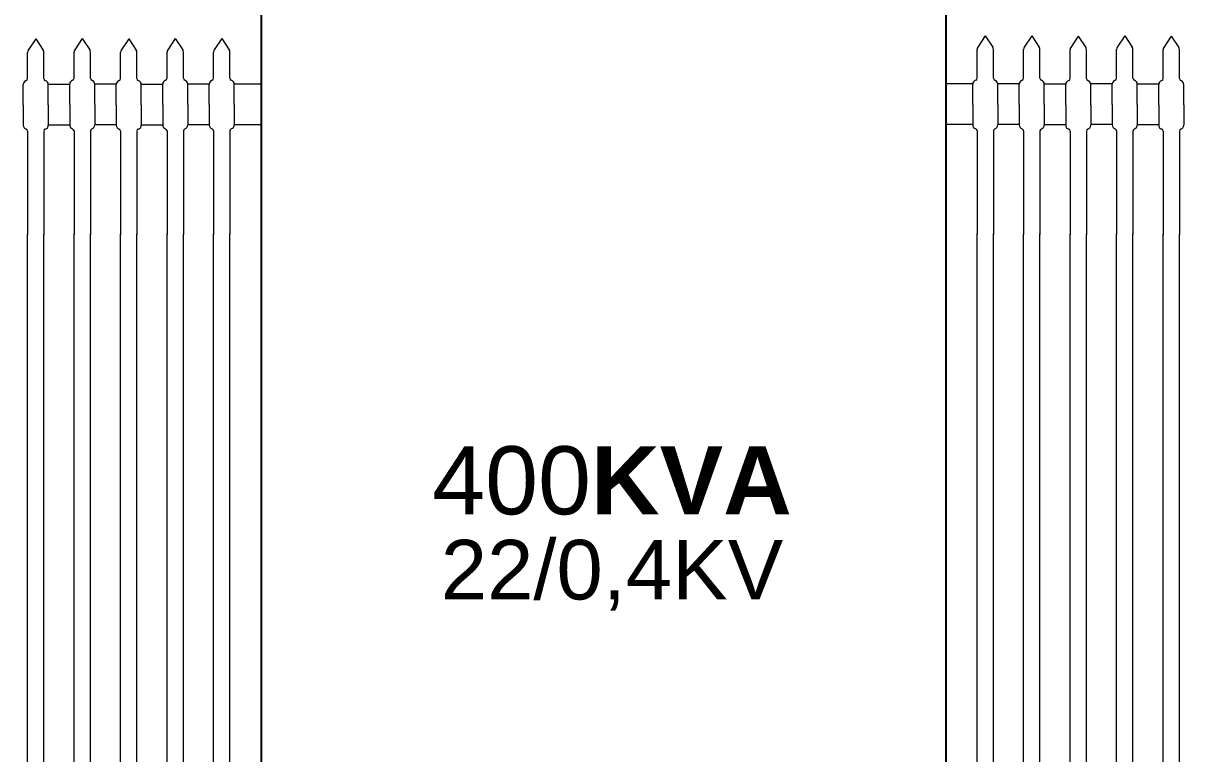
# Model space of a CAD drawing. Header units: millimetres. Extents: x -23083795 to 376618, y 113268 to 3804440.
# Drawn here: x 219164 to 219982, y 122810 to 123326 of the extents above; entities that cross this region are included whole.
import ezdxf

# ---------------------------------------------------------------- set-up
doc = ezdxf.new("R2010")
doc.units = ezdxf.units.MM
doc.header["$LTSCALE"] = 6
doc.layers.add('FRAME035', color=2, linetype='Continuous', lineweight=13)
doc.styles.get("Standard").update_dxf_attribs({"font": 'VHELVCN_1.TTF', "height": 60})

msp = doc.modelspace()

# ---------------------------------------------------------------- linework, layer by layer
at = {"color": 7}
for p, q in [((219331.41526, 123362.72836, -1.36858), (219331.41526, 122516.00918, -1.36858)), ((219813.81007, 123362.72836, -1.36858), (219813.81007, 122516.00918, -1.36858))]:
    msp.add_line(p, q, dxfattribs=at)
at = {"layer": 'FRAME035', "color": 160, "lineweight": 9}
for p, q in [((219841.72171, 123316.64482, -1.36858), (219836.41908, 123308.69087, -1.36858)), ((219841.72171, 123316.64482, -1.36858), (219847.02434, 123308.69087, -1.36858)), ((219874.49625, 123316.64482, -1.36858), (219869.19362, 123308.69087, -1.36858)), ((219874.49625, 123316.64482, -1.36858), (219879.79888, 123308.69087, -1.36858)), ((219907.27741, 123316.44488, -1.36858), (219901.97478, 123308.49093, -1.36858)), ((219907.27741, 123316.44488, -1.36858), (219912.58004, 123308.49093, -1.36858)), ((219940.05195, 123316.64482, -1.36858), (219934.74932, 123308.69087, -1.36858)), ((219940.05195, 123316.64482, -1.36858), (219945.35458, 123308.69087, -1.36858)), ((219972.83311, 123316.44488, -1.36858), (219967.53048, 123308.49093, -1.36858)), ((219972.83311, 123316.44488, -1.36858), (219978.13574, 123308.49093, -1.36858)), ((219172.39222, 123314.56005, -1.36858), (219167.08959, 123306.60611, -1.36858)), ((219172.39222, 123314.56005, -1.36858), (219177.69485, 123306.60611, -1.36858)), ((219205.17338, 123314.75999, -1.36858), (219199.87075, 123306.80605, -1.36858)), ((219205.17338, 123314.75999, -1.36858), (219210.47601, 123306.80605, -1.36858)), ((219237.94792, 123314.56005, -1.36858), (219232.64529, 123306.60611, -1.36858)), ((219237.94792, 123314.56005, -1.36858), (219243.25055, 123306.60611, -1.36858)), ((219270.72908, 123314.75999, -1.36858), (219265.42645, 123306.80605, -1.36858)), ((219270.72908, 123314.75999, -1.36858), (219276.03171, 123306.80605, -1.36858)), ((219303.50362, 123314.75999, -1.36858), (219298.20099, 123306.80605, -1.36858)), ((219303.50362, 123314.75999, -1.36858), (219308.80625, 123306.80605, -1.36858)), ((219166.60348, 123286.63291, -1.36858), (219166.60348, 123305.0006, -1.36858)), ((219178.18095, 123286.63291, -1.36858), (219178.18095, 123305.0006, -1.36858)), ((219199.38464, 123286.83285, -1.36858), (219199.38464, 123305.20054, -1.36858)), ((219210.96211, 123286.83285, -1.36858), (219210.96211, 123305.20054, -1.36858)), ((219232.15918, 123286.63291, -1.36858), (219232.15918, 123305.0006, -1.36858)), ((219243.73666, 123286.63291, -1.36858), (219243.73666, 123305.0006, -1.36858)), ((219264.94034, 123286.83285, -1.36858), (219264.94034, 123305.20054, -1.36858)), ((219276.51782, 123286.83285, -1.36858), (219276.51782, 123305.20054, -1.36858)), ((219297.71489, 123286.83285, -1.36858), (219297.71489, 123305.20054, -1.36858)), ((219309.29236, 123286.83285, -1.36858), (219309.29236, 123305.20054, -1.36858)), ((219835.93297, 123286.83285, -1.36858), (219835.93297, 123307.08537, -1.36858)), ((219847.51044, 123286.83285, -1.36858), (219847.51044, 123307.08537, -1.36858)), ((219868.70751, 123286.83285, -1.36858), (219868.70751, 123307.08537, -1.36858)), ((219880.28499, 123286.83285, -1.36858), (219880.28499, 123307.08537, -1.36858)), ((219901.48867, 123286.63291, -1.36858), (219901.48867, 123306.88543, -1.36858)), ((219913.06615, 123286.63291, -1.36858), (219913.06615, 123306.88543, -1.36858)), ((219934.26321, 123286.83285, -1.36858), (219934.26321, 123307.08537, -1.36858)), ((219945.84069, 123286.83285, -1.36858), (219945.84069, 123307.08537, -1.36858)), ((219967.04437, 123286.63291, -1.36858), (219967.04437, 123306.88543, -1.36858)), ((219978.62185, 123286.63291, -1.36858), (219978.62185, 123306.88543, -1.36858)), ((219181.19902, 123282.5911, -1.36858), (219196.36068, 123282.60239, -1.36858)), ((219196.36068, 123268.26013, -1.36858), (219196.36068, 123282.60239, -1.36858)), ((219213.98018, 123282.79104, -1.36858), (219229.14184, 123282.80233, -1.36858)), ((219213.98607, 123268.26013, -1.36858), (219213.98607, 123282.60239, -1.36858)), ((219246.75472, 123282.5911, -1.36858), (219261.91639, 123282.60239, -1.36858)), ((219261.91639, 123268.26013, -1.36858), (219261.91639, 123282.60239, -1.36858)), ((219279.53588, 123282.79104, -1.36858), (219294.69755, 123282.80233, -1.36858)), ((219279.54177, 123268.26013, -1.36858), (219279.54177, 123282.60239, -1.36858)), ((219294.69093, 123268.26013, -1.36858), (219294.69093, 123282.60239, -1.36858)), ((219312.30711, 123282.8382, -1.36858), (219331.41526, 123282.85753, -1.36858)), ((219312.31632, 123268.26013, -1.36858), (219312.31632, 123282.60239, -1.36858)), ((219832.91822, 123282.8382, -1.36858), (219813.81007, 123282.85753, -1.36858)), ((219832.90901, 123268.26013, -1.36858), (219832.90901, 123282.60239, -1.36858)), ((219865.68945, 123282.79104, -1.36858), (219850.52778, 123282.80233, -1.36858)), ((219850.5344, 123268.26013, -1.36858), (219850.5344, 123282.60239, -1.36858)), ((219865.68356, 123268.26013, -1.36858), (219865.68356, 123282.60239, -1.36858)), ((219883.30894, 123268.26013, -1.36858), (219883.30894, 123282.60239, -1.36858)), ((219898.47061, 123282.5911, -1.36858), (219883.30894, 123282.60239, -1.36858)), ((219931.24515, 123282.79104, -1.36858), (219916.08349, 123282.80233, -1.36858)), ((219931.23926, 123268.26013, -1.36858), (219931.23926, 123282.60239, -1.36858)), ((219948.86465, 123268.26013, -1.36858), (219948.86465, 123282.60239, -1.36858)), ((219964.02631, 123282.5911, -1.36858), (219948.86465, 123282.60239, -1.36858)), ((219163.57952, 123268.06019, -1.36858), (219163.57952, 123282.40245, -1.36858)), ((219181.20491, 123268.06019, -1.36858), (219181.20491, 123282.40245, -1.36858)), ((219229.13523, 123268.06019, -1.36858), (219229.13523, 123282.40245, -1.36858)), ((219246.76061, 123268.06019, -1.36858), (219246.76061, 123282.40245, -1.36858)), ((219898.46472, 123268.06019, -1.36858), (219898.46472, 123282.40245, -1.36858)), ((219916.0901, 123268.06019, -1.36858), (219916.0901, 123282.40245, -1.36858)), ((219964.02042, 123268.06019, -1.36858), (219964.02042, 123282.40245, -1.36858)), ((219981.64581, 123268.06019, -1.36858), (219981.64581, 123282.40245, -1.36858)), ((219163.57952, 123268.06019, -1.36858), (219163.57952, 123253.71794, -1.36858)), ((219181.20491, 123268.06019, -1.36858), (219181.20491, 123253.71794, -1.36858)), ((219196.36068, 123268.26013, -1.36858), (219196.36068, 123253.91788, -1.36858)), ((219213.98607, 123268.26013, -1.36858), (219213.98607, 123253.91788, -1.36858)), ((219229.13523, 123268.06019, -1.36858), (219229.13523, 123253.71794, -1.36858)), ((219246.76061, 123268.06019, -1.36858), (219246.76061, 123253.71794, -1.36858)), ((219261.91639, 123268.26013, -1.36858), (219261.91639, 123253.91788, -1.36858)), ((219279.54177, 123268.26013, -1.36858), (219279.54177, 123253.91788, -1.36858)), ((219294.69093, 123268.26013, -1.36858), (219294.69093, 123253.91788, -1.36858)), ((219312.31632, 123268.26013, -1.36858), (219312.31632, 123253.91788, -1.36858)), ((219832.90901, 123268.26013, -1.36858), (219832.90901, 123253.91788, -1.36858)), ((219850.5344, 123268.26013, -1.36858), (219850.5344, 123253.91788, -1.36858)), ((219865.68356, 123268.26013, -1.36858), (219865.68356, 123253.91788, -1.36858)), ((219883.30894, 123268.26013, -1.36858), (219883.30894, 123253.91788, -1.36858)), ((219898.46472, 123268.06019, -1.36858), (219898.46472, 123253.71794, -1.36858)), ((219916.0901, 123268.06019, -1.36858), (219916.0901, 123253.71794, -1.36858)), ((219931.23926, 123268.26013, -1.36858), (219931.23926, 123253.91788, -1.36858)), ((219948.86465, 123268.26013, -1.36858), (219948.86465, 123253.91788, -1.36858)), ((219964.02042, 123268.06019, -1.36858), (219964.02042, 123253.71794, -1.36858)), ((219981.64581, 123268.06019, -1.36858), (219981.64581, 123253.71794, -1.36858)), ((219181.20491, 123253.9066, -1.36858), (219196.35407, 123253.91786, -1.36858)), ((219213.98607, 123254.10654, -1.36858), (219229.13523, 123254.1178, -1.36858)), ((219246.76061, 123253.9066, -1.36858), (219261.90977, 123253.91786, -1.36858)), ((219279.54177, 123254.10654, -1.36858), (219294.69093, 123254.1178, -1.36858)), ((219312.31632, 123254.15371, -1.36858), (219331.41526, 123254.17302, -1.36858)), ((219832.90901, 123254.15371, -1.36858), (219813.81007, 123254.17302, -1.36858)), ((219865.68356, 123254.10654, -1.36858), (219850.5344, 123254.1178, -1.36858)), ((219898.46472, 123253.9066, -1.36858), (219883.31556, 123253.91786, -1.36858)), ((219931.23926, 123254.10654, -1.36858), (219916.0901, 123254.1178, -1.36858)), ((219964.02042, 123253.9066, -1.36858), (219948.87126, 123253.91786, -1.36858)), ((219166.60348, 123249.48748, -1.36858), (219166.60348, 123176.47578, -1.36858)), ((219178.18095, 123249.48748, -1.36858), (219178.18095, 123176.5007, -1.36858)), ((219199.38464, 123249.68742, -1.36858), (219199.38464, 123176.67572, -1.36858)), ((219210.96211, 123249.68742, -1.36858), (219210.96211, 123176.70064, -1.36858)), ((219232.15918, 123249.48748, -1.36858), (219232.15918, 123176.47578, -1.36858)), ((219243.73666, 123249.48748, -1.36858), (219243.73666, 123176.5007, -1.36858)), ((219264.94034, 123249.68742, -1.36858), (219264.94034, 123176.67572, -1.36858)), ((219276.51782, 123249.68742, -1.36858), (219276.51782, 123176.70064, -1.36858)), ((219297.71489, 123249.68742, -1.36858), (219297.71489, 123176.72556, -1.36858)), ((219309.29236, 123249.68742, -1.36858), (219309.29236, 123176.75048, -1.36858)), ((219835.93297, 123249.68742, -1.36858), (219835.93297, 123176.75048, -1.36858)), ((219847.51044, 123249.68742, -1.36858), (219847.51044, 123176.72556, -1.36858)), ((219868.70751, 123249.68742, -1.36858), (219868.70751, 123176.70064, -1.36858)), ((219880.28499, 123249.68742, -1.36858), (219880.28499, 123176.67572, -1.36858)), ((219901.48867, 123249.48748, -1.36858), (219901.48867, 123176.5007, -1.36858)), ((219913.06615, 123249.48748, -1.36858), (219913.06615, 123176.47578, -1.36858)), ((219934.26321, 123249.68742, -1.36858), (219934.26321, 123176.70064, -1.36858)), ((219945.84069, 123249.68742, -1.36858), (219945.84069, 123176.67572, -1.36858)), ((219967.04437, 123249.48748, -1.36858), (219967.04437, 123176.5007, -1.36858)), ((219978.62185, 123249.48748, -1.36858), (219978.62185, 123176.47578, -1.36858)), ((219166.60348, 122669.53214, -1.36858), (219166.60348, 123176.88119, -1.36858)), ((219178.18095, 122669.53214, -1.36858), (219178.18095, 123176.85627, -1.36858)), ((219199.38464, 122669.73208, -1.36858), (219199.38464, 123177.08113, -1.36858)), ((219210.96211, 122669.73208, -1.36858), (219210.96211, 123177.05621, -1.36858)), ((219232.15918, 122669.53214, -1.36858), (219232.15918, 123176.88119, -1.36858)), ((219243.73666, 122669.53214, -1.36858), (219243.73666, 123176.85627, -1.36858)), ((219264.94034, 122669.73208, -1.36858), (219264.94034, 123177.08113, -1.36858)), ((219276.51782, 122669.73208, -1.36858), (219276.51782, 123177.05621, -1.36858)), ((219297.71489, 122669.73208, -1.36858), (219297.71489, 123177.03129, -1.36858)), ((219309.29236, 122669.73208, -1.36858), (219309.29236, 123177.00638, -1.36858)), ((219835.93297, 122669.73208, -1.36858), (219835.93297, 123177.00638, -1.36858)), ((219847.51044, 122669.73208, -1.36858), (219847.51044, 123177.03129, -1.36858)), ((219868.70751, 122669.73208, -1.36858), (219868.70751, 123177.05621, -1.36858)), ((219880.28499, 122669.73208, -1.36858), (219880.28499, 123177.08113, -1.36858)), ((219901.48867, 122669.53214, -1.36858), (219901.48867, 123176.85627, -1.36858)), ((219913.06615, 122669.53214, -1.36858), (219913.06615, 123176.88119, -1.36858)), ((219934.26321, 122669.73208, -1.36858), (219934.26321, 123177.05621, -1.36858)), ((219945.84069, 122669.73208, -1.36858), (219945.84069, 123177.08113, -1.36858)), ((219967.04437, 122669.53214, -1.36858), (219967.04437, 123176.85627, -1.36858)), ((219978.62185, 122669.53214, -1.36858), (219978.62185, 123176.88119, -1.36858))]:
    msp.add_line(p, q, dxfattribs=at)
for centre, radius, start, end in [((219838.82734, 123307.08537, -1.36858), 2.89437, 146.30993247, 180), ((219844.61607, 123307.08537, -1.36858), 2.89437, 0, 33.69006753), ((219871.60188, 123307.08537, -1.36858), 2.89437, 146.30993247, 180), ((219877.39062, 123307.08537, -1.36858), 2.89437, 0, 33.69006753), ((219904.38304, 123306.88543, -1.36858), 2.89437, 146.30993247, 180), ((219910.17178, 123306.88543, -1.36858), 2.89437, 0, 33.69006753), ((219937.15758, 123307.08537, -1.36858), 2.89437, 146.30993247, 180), ((219942.94632, 123307.08537, -1.36858), 2.89437, 0, 33.69006753), ((219969.93874, 123306.88543, -1.36858), 2.89437, 146.30993247, 180), ((219975.72748, 123306.88543, -1.36858), 2.89437, 0, 33.69006753), ((219169.49785, 123305.0006, -1.36858), 2.89437, 146.30993247, 180), ((219175.28659, 123305.0006, -1.36858), 2.89437, 0, 33.69006753), ((219202.27901, 123305.20054, -1.36858), 2.89437, 146.30993247, 180), ((219208.06775, 123305.20054, -1.36858), 2.89437, 0, 33.69006753), ((219235.05355, 123305.0006, -1.36858), 2.89437, 146.30993247, 180), ((219240.84229, 123305.0006, -1.36858), 2.89437, 0, 33.69006753), ((219267.83471, 123305.20054, -1.36858), 2.89437, 146.30993247, 180), ((219273.62345, 123305.20054, -1.36858), 2.89437, 0, 33.69006753), ((219300.60925, 123305.20054, -1.36858), 2.89437, 146.30993247, 180), ((219306.39799, 123305.20054, -1.36858), 2.89437, 0, 33.69006753), ((219166.60348, 123282.40245, -1.36858), 3.02396, 108.88515862, 180), ((219165.15629, 123286.63291, -1.36858), 1.44718, 288.88515862, 0), ((219179.62814, 123286.63291, -1.36858), 1.44718, 180, 251.11484138), ((219178.18095, 123282.40245, -1.36858), 3.02396, 0, 71.11484138), ((219199.38464, 123282.60239, -1.36858), 3.02396, 108.88515862, 180), ((219197.93745, 123286.83285, -1.36858), 1.44718, 288.88515862, 0), ((219212.4093, 123286.83285, -1.36858), 1.44718, 180, 251.11484138), ((219210.96211, 123282.60239, -1.36858), 3.02396, 0, 71.11484138), ((219232.15918, 123282.40245, -1.36858), 3.02396, 108.88515862, 180), ((219230.712, 123286.63291, -1.36858), 1.44718, 288.88515862, 0), ((219245.18384, 123286.63291, -1.36858), 1.44718, 180, 251.11484138), ((219243.73666, 123282.40245, -1.36858), 3.02396, 0, 71.11484138), ((219264.94034, 123282.60239, -1.36858), 3.02396, 108.88515862, 180), ((219263.49316, 123286.83285, -1.36858), 1.44718, 288.88515862, 0), ((219277.965, 123286.83285, -1.36858), 1.44718, 180, 251.11484138), ((219276.51782, 123282.60239, -1.36858), 3.02396, 0, 71.11484138), ((219297.71489, 123282.60239, -1.36858), 3.02396, 108.88515862, 180), ((219296.2677, 123286.83285, -1.36858), 1.44718, 288.88515862, 0), ((219310.73955, 123286.83285, -1.36858), 1.44718, 180, 251.11484138), ((219309.29236, 123282.60239, -1.36858), 3.02396, 0, 71.11484138), ((219835.93297, 123282.60239, -1.36858), 3.02396, 108.88515862, 180), ((219834.48578, 123286.83285, -1.36858), 1.44718, 288.88515862, 0), ((219848.95763, 123286.83285, -1.36858), 1.44718, 180, 251.11484138), ((219847.51044, 123282.60239, -1.36858), 3.02396, 0, 71.11484138), ((219868.70751, 123282.60239, -1.36858), 3.02396, 108.88515862, 180), ((219867.26033, 123286.83285, -1.36858), 1.44718, 288.88515862, 0), ((219881.73217, 123286.83285, -1.36858), 1.44718, 180, 251.11484138), ((219880.28499, 123282.60239, -1.36858), 3.02396, 0, 71.11484138), ((219901.48867, 123282.40245, -1.36858), 3.02396, 108.88515862, 180), ((219900.04149, 123286.63291, -1.36858), 1.44718, 288.88515862, 0), ((219914.51333, 123286.63291, -1.36858), 1.44718, 180, 251.11484138), ((219913.06615, 123282.40245, -1.36858), 3.02396, 0, 71.11484138), ((219934.26321, 123282.60239, -1.36858), 3.02396, 108.88515862, 180), ((219932.81603, 123286.83285, -1.36858), 1.44718, 288.88515862, 0), ((219947.28787, 123286.83285, -1.36858), 1.44718, 180, 251.11484138), ((219945.84069, 123282.60239, -1.36858), 3.02396, 0, 71.11484138), ((219967.04437, 123282.40245, -1.36858), 3.02396, 108.88515862, 180), ((219965.59719, 123286.63291, -1.36858), 1.44718, 288.88515862, 0), ((219980.06903, 123286.63291, -1.36858), 1.44718, 180, 251.11484138), ((219978.62185, 123282.40245, -1.36858), 3.02396, 0, 71.11484138), ((219166.60348, 123253.71794, -1.36858), 3.02396, 180, 251.11484138), ((219165.15629, 123249.48748, -1.36858), 1.44718, 0, 71.11484138), ((219179.62814, 123249.48748, -1.36858), 1.44718, 108.88515862, 180), ((219178.18095, 123253.71794, -1.36858), 3.02396, 288.88515862, 0), ((219199.38464, 123253.91788, -1.36858), 3.02396, 180, 251.11484138), ((219197.93745, 123249.68742, -1.36858), 1.44718, 0, 71.11484138), ((219212.4093, 123249.68742, -1.36858), 1.44718, 108.88515862, 180), ((219210.96211, 123253.91788, -1.36858), 3.02396, 288.88515862, 0), ((219232.15918, 123253.71794, -1.36858), 3.02396, 180, 251.11484138), ((219230.712, 123249.48748, -1.36858), 1.44718, 0, 71.11484138), ((219245.18384, 123249.48748, -1.36858), 1.44718, 108.88515862, 180), ((219243.73666, 123253.71794, -1.36858), 3.02396, 288.88515862, 0), ((219264.94034, 123253.91788, -1.36858), 3.02396, 180, 251.11484138), ((219263.49316, 123249.68742, -1.36858), 1.44718, 0, 71.11484138), ((219277.965, 123249.68742, -1.36858), 1.44718, 108.88515862, 180), ((219276.51782, 123253.91788, -1.36858), 3.02396, 288.88515862, 0), ((219297.71489, 123253.91788, -1.36858), 3.02396, 180, 251.11484138), ((219296.2677, 123249.68742, -1.36858), 1.44718, 0, 71.11484138), ((219310.73955, 123249.68742, -1.36858), 1.44718, 108.88515862, 180), ((219309.29236, 123253.91788, -1.36858), 3.02396, 288.88515862, 0), ((219835.93297, 123253.91788, -1.36858), 3.02396, 180, 251.11484138), ((219834.48578, 123249.68742, -1.36858), 1.44718, 0, 71.11484138), ((219848.95763, 123249.68742, -1.36858), 1.44718, 108.88515862, 180), ((219847.51044, 123253.91788, -1.36858), 3.02396, 288.88515862, 0), ((219868.70751, 123253.91788, -1.36858), 3.02396, 180, 251.11484138), ((219867.26033, 123249.68742, -1.36858), 1.44718, 0, 71.11484138), ((219881.73217, 123249.68742, -1.36858), 1.44718, 108.88515862, 180), ((219880.28499, 123253.91788, -1.36858), 3.02396, 288.88515862, 0), ((219901.48867, 123253.71794, -1.36858), 3.02396, 180, 251.11484138), ((219900.04149, 123249.48748, -1.36858), 1.44718, 0, 71.11484138), ((219914.51333, 123249.48748, -1.36858), 1.44718, 108.88515862, 180), ((219913.06615, 123253.71794, -1.36858), 3.02396, 288.88515862, 0), ((219934.26321, 123253.91788, -1.36858), 3.02396, 180, 251.11484138), ((219932.81603, 123249.68742, -1.36858), 1.44718, 0, 71.11484138), ((219947.28787, 123249.68742, -1.36858), 1.44718, 108.88515862, 180), ((219945.84069, 123253.91788, -1.36858), 3.02396, 288.88515862, 0), ((219967.04437, 123253.71794, -1.36858), 3.02396, 180, 251.11484138), ((219965.59719, 123249.48748, -1.36858), 1.44718, 0, 71.11484138), ((219980.06903, 123249.48748, -1.36858), 1.44718, 108.88515862, 180), ((219978.62185, 123253.71794, -1.36858), 3.02396, 288.88515862, 0)]:
    msp.add_arc(centre, radius, start, end, dxfattribs=at)

# ---------------------------------------------------------------- texts
at = {"insert": (219578.62112, 122969.36877, -1.36858), "char_height": 48, "attachment_point": 5, "line_spacing_factor": 0.825}
msp.add_mtext('{\\f.VnArialH|b0|i0|c0|p34;400\\f.VnArialH|b1|i0|c0|p34;KVA\\f.VnArialH|b0|i0|c0|p34;\\P\\H0.875x;22/0,4KV}', dxfattribs=at)

doc.saveas('drawing.dxf')
